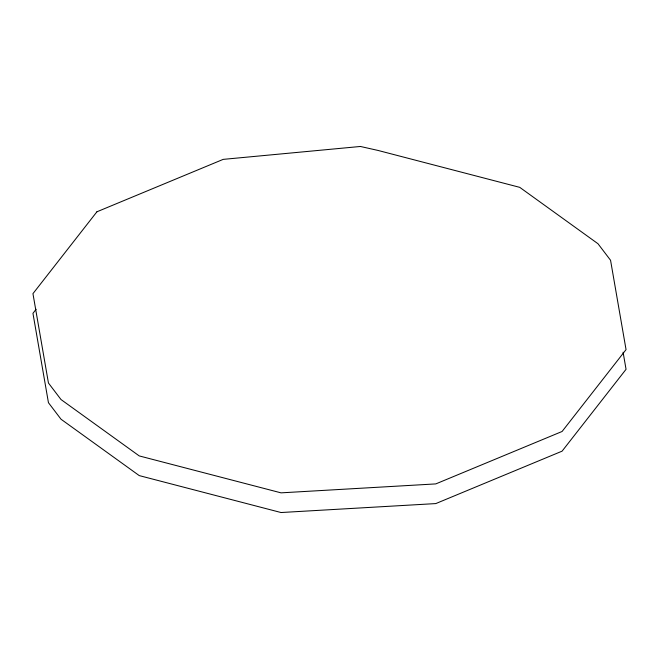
<?xml version="1.0" encoding="UTF-8"?>
<svg xmlns="http://www.w3.org/2000/svg" width="659" height="659" viewBox="0 0 659 659"><rect width="100%" height="100%" fill="white"/><g stroke="black" fill="none" stroke-linecap="round" stroke-linejoin="round"><path stroke-width="0.99" d="M36.113 309.277L32.95 313.33L48.445 402.69L61.015 419.223L139.247 475.6L281.031 512.529L435.797 503.583L562.086 451.16L626.05 369.304L623.093 352.236M96.914 211.794L32.95 293.65L48.445 383.011L61.015 399.543L139.247 455.921L281.031 492.85L435.797 483.904L562.086 431.48L626.05 349.624L610.555 260.264L597.985 243.731L519.753 187.354L377.969 150.425L360.407 146.471L223.203 159.371L96.914 211.794"/></g></svg>
